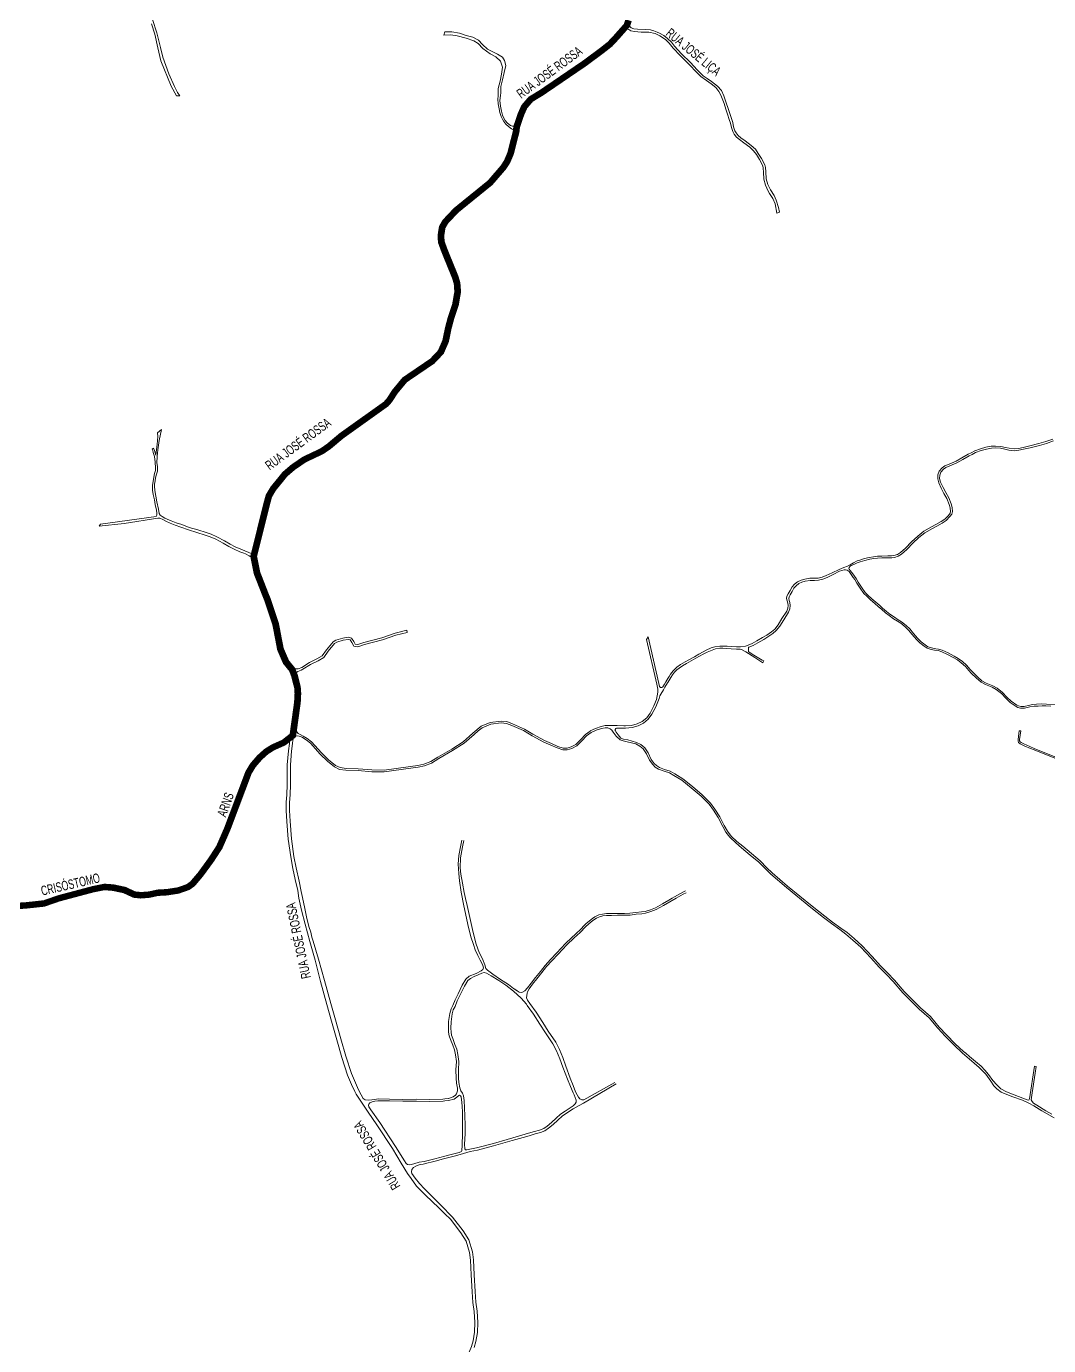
# Model space of a CAD drawing. Header units: millimetres. Extents: x 617885 to 663705, y 7172943 to 7234736.
# Drawn here: x 657141 to 658751, y 7183832 to 7185909 of the extents above; entities that cross this region are included whole.
import ezdxf

# ---------------------------------------------------------------- set-up
doc = ezdxf.new("R2010")
doc.units = ezdxf.units.MM
doc.layers.add('BAIRROS', color=12, linetype='Continuous')
doc.layers.add('TOP_VIAS 10.000', color=7, linetype='Continuous', lineweight=9)
doc.layers.add('VIAS', color=7, linetype='Continuous', lineweight=5)
doc.styles.add('LDUP', font='LDUP.SHX')

msp = doc.modelspace()

# ---------------------------------------------------------------- linework, layer by layer
at = {"layer": 'BAIRROS', "lineweight": 40, "ltscale": 0.3, "const_width": 10}
for points in [[(657117.5, 7184523.8), (657139.5, 7184525.1), (657168.5, 7184528.2), (657191.9, 7184536.3), (657245.9, 7184550.7), (657263.4, 7184554.2), (657277.3, 7184553.1), (657295.1, 7184549.4), (657310.6, 7184542.2), (657321.1, 7184541.1), (657334, 7184542.1), (657347.7, 7184545.1), (657362.1, 7184545.9), (657379.7, 7184548.6), (657394.9, 7184553.9), (657402.2, 7184559), (657414.9, 7184573.9), (657431.5, 7184596.7), (657444.6, 7184616.9), (657457.1, 7184645.6), (657490.6, 7184734.4), (657497.6, 7184745.9), (657508, 7184757.9), (657518.4, 7184767.3), (657529, 7184774), (657546, 7184781.5), (657560.3, 7184792.7), (657560.7, 7184795.4), (657566, 7184833.5), (657567.6, 7184845.1), (657568.3, 7184858.8), (657567.7, 7184868.3), (657564.2, 7184881.9), (657562.9, 7184887.1), (657559.2, 7184896.6), (657549.6, 7184908.4), (657540.8, 7184928.8), (657537.6, 7184945.8), (657533.4, 7184967.5), (657520.3, 7185006.8), (657516.3, 7185017), (657503.9, 7185048.6), (657498.7, 7185074.9), (657519.2, 7185157.2), (657522.6, 7185169.9), (657529.5, 7185181.5), (657535.4, 7185188.7), (657547.9, 7185204.1), (657560.6, 7185215), (657578.4, 7185227.2), (657606.1, 7185240.3), (657617.1, 7185247.9), (657636.6, 7185264.3), (657707.2, 7185314.7), (657712.4, 7185320.6), (657721.3, 7185334.2), (657736.6, 7185352.7), (657780, 7185382.2), (657793.5, 7185396.5), (657801, 7185413.7), (657805.2, 7185434.1), (657809.4, 7185449.9), (657816.6, 7185471.6), (657820, 7185491.2), (657819.1, 7185504.9), (657816.1, 7185514.6), (657799.1, 7185556.3), (657794.2, 7185569.9), (657793.6, 7185580), (657795.7, 7185593.2), (657800.7, 7185601.8), (657817.4, 7185619.5), (657835.4, 7185634.1), (657871.2, 7185663.1), (657892.1, 7185687.4), (657897.9, 7185696.4), (657903.2, 7185708.8), (657912, 7185743.3), (657913, 7185751.4), (657919.8, 7185771.2), (657924.9, 7185782.7), (657935, 7185794.5), (657951.6, 7185804.6), (657972.2, 7185818.6), (657985.7, 7185827.8), (658019.6, 7185850.9), (658047, 7185871.2), (658059.8, 7185881.3), (658070, 7185892.2), (658086.5, 7185910.8), (658089.1, 7185918.8)], [(658089.7, 7185919), (658087, 7185911), (658070.6, 7185892.4), (658060.4, 7185881.5), (658047.6, 7185871.4), (658020.2, 7185851.1), (657986.3, 7185828), (657972.8, 7185818.8), (657952.2, 7185804.8), (657935.6, 7185794.7), (657925.5, 7185782.9), (657920.4, 7185771.4), (657913.6, 7185751.6), (657912.6, 7185743.5), (657903.8, 7185709), (657898.5, 7185696.6), (657892.7, 7185687.6), (657871.7, 7185663.3), (657835.9, 7185634.3), (657818, 7185619.7), (657801.3, 7185602), (657796.3, 7185593.4), (657794.2, 7185580.2), (657794.8, 7185570.1), (657799.7, 7185556.5), (657816.7, 7185514.8), (657819.6, 7185505.1), (657820.6, 7185491.4), (657817.2, 7185471.8), (657810, 7185450.1), (657805.8, 7185434.3), (657801.6, 7185413.9), (657794.1, 7185396.7), (657780.6, 7185382.4), (657737.2, 7185352.9), (657721.8, 7185334.4), (657713, 7185320.8), (657707.8, 7185314.9), (657637.2, 7185264.5), (657617.7, 7185248.1), (657606.6, 7185240.5), (657579, 7185227.4), (657561.2, 7185215.2), (657548.5, 7185204.3), (657536, 7185188.9), (657530.1, 7185181.7), (657523.2, 7185170.1), (657519.8, 7185157.4), (657499.2, 7185075.1), (657504.5, 7185048.8), (657516.8, 7185017.2), (657520.9, 7185007), (657534, 7184967.7), (657538.1, 7184946), (657541.4, 7184929), (657550.2, 7184908.6), (657559.8, 7184896.8), (657563.5, 7184887.3), (657564.8, 7184882.1), (657568.2, 7184868.5), (657568.9, 7184859), (657568.2, 7184845.3), (657566.6, 7184833.7), (657561.3, 7184795.6), (657560.9, 7184792.9), (657546.6, 7184781.7), (657529.6, 7184774.2), (657519, 7184767.5), (657508.6, 7184758.1), (657498.2, 7184746.1), (657491.2, 7184734.6), (657457.7, 7184645.8), (657445.2, 7184617.1), (657432.1, 7184596.9), (657415.4, 7184574.1), (657402.8, 7184559.2), (657395.5, 7184554.1), (657380.3, 7184548.8), (657362.7, 7184546.1), (657348.3, 7184545.3), (657334.5, 7184542.3), (657321.7, 7184541.3), (657311.1, 7184542.4), (657295.7, 7184549.6), (657277.9, 7184553.4), (657264, 7184554.4), (657246.5, 7184550.9), (657192.4, 7184536.5), (657169, 7184528.4), (657140.1, 7184525.3), (657118.1, 7184524)]]:
    msp.add_lwpolyline(points, dxfattribs=at)
at = {"layer": 'VIAS', "color": 253}
for points in [[(657136.4, 7184527.3), (657154.2, 7184528.1), (657167.5, 7184530.3), (657182.2, 7184535.3), (657191.4, 7184538.3), (657198.3, 7184539.8), (657214.9, 7184544.2), (657245.2, 7184552.6), (657263, 7184556.2), (657273.7, 7184555.7), (657285.2, 7184553.9), (657297.6, 7184550.5), (657310.4, 7184544.3), (657319, 7184543.3), (657328.4, 7184543.5), (657335.6, 7184545.1), (657347.1, 7184547.3), (657358.9, 7184547.9), (657377.8, 7184550.4), (657393.3, 7184555.6), (657398.8, 7184558.7), (657413, 7184574.7), (657423, 7184588.8), (657430.1, 7184598.4), (657442.3, 7184617.6), (657455.3, 7184646.5), (657481.6, 7184717.2), (657486, 7184727.6), (657491.5, 7184740.8), (657500.1, 7184752.5), (657513.9, 7184766.5), (657526.9, 7184775.1), (657544.9, 7184783), (657549.1, 7184786.1), (657552.9, 7184788.7), (657555.5, 7184790.9), (657556.8, 7184793.6), (657557.9, 7184796.7), (657558.5, 7184800.6), (657559, 7184804.8), (657559.8, 7184808.8), (657560.4, 7184813.7), (657561.1, 7184819), (657563.1, 7184830.2), (657564.7, 7184840.2), (657566, 7184849.7), (657566.6, 7184857.8), (657565.8, 7184866.9), (657563.5, 7184877.9), (657563, 7184879.3), (657561.3, 7184885), (657559.1, 7184890.1), (657555.7, 7184895.3), (657552.2, 7184901.1), (657548, 7184907), (657546.1, 7184910.4), (657543.4, 7184916), (657541.4, 7184921.3), (657539.1, 7184928.6), (657537.5, 7184935.5), (657534.4, 7184949.4), (657530.9, 7184968.2), (657527.7, 7184979.4), (657522.7, 7184994.3), (657517.6, 7185007.9), (657507.2, 7185034.1), (657501.4, 7185049.8), (657498.1, 7185063.1), (657495.6, 7185072), (657494.3, 7185074.1), (657492, 7185075.8), (657486.1, 7185078.8), (657483.4, 7185079.9), (657477.3, 7185082.2), (657468, 7185086.3), (657459.8, 7185090.6), (657450.9, 7185095.7), (657439.2, 7185101.8), (657430.6, 7185105.6), (657422.7, 7185108.3), (657409.5, 7185112.3), (657396.1, 7185116.4), (657384.1, 7185120.8), (657375.5, 7185124), (657367.5, 7185127.2), (657360.4, 7185130.3), (657356, 7185132.9), (657351.3, 7185135), (657348.2, 7185134.9), (657295.1, 7185126.6), (657255.5, 7185122.6), (657257.8, 7185125.5), (657345.5, 7185137.8), (657346.5, 7185139.5), (657346.4, 7185142.9), (657345.7, 7185147.4), (657344, 7185156.3), (657342.6, 7185163.8), (657340.8, 7185172.3), (657339.8, 7185179.1), (657339.4, 7185186.2), (657341.1, 7185196.6), (657342.8, 7185205.1), (657344.1, 7185210), (657344.5, 7185214.5), (657344, 7185223.1), (657343, 7185232), (657340.9, 7185238.6), (657340.3, 7185241.4), (657339, 7185243.9), (657341.4, 7185245.1), (657342.9, 7185241.5), (657344.6, 7185234.4), (657345.3, 7185239), (657346.9, 7185250.8), (657347.9, 7185263.4), (657347.7, 7185269.4), (657353.9, 7185274.8), (657350.1, 7185257.3), (657348.1, 7185242.4), (657346.7, 7185231.9), (657346.4, 7185222.1), (657347.6, 7185216.6), (657347.3, 7185209.1), (657345.7, 7185204.1), (657344.1, 7185198.6), (657343.6, 7185193.8), (657342.7, 7185188.5), (657342.6, 7185185.2), (657343.1, 7185178.8), (657344.8, 7185169.8), (657346.5, 7185160.6), (657348.8, 7185149.1), (657350.3, 7185142.3), (657351.9, 7185139.9), (657354.7, 7185137.5), (657358.8, 7185134.9), (657362.5, 7185133.3), (657369.2, 7185130.7), (657376.9, 7185127.7), (657385.6, 7185124.8), (657397.5, 7185120.4), (657410.8, 7185116.4), (657424, 7185112.3), (657432.1, 7185109.6), (657441.1, 7185105.6), (657452.9, 7185099.4), (657461.9, 7185094.3), (657469.8, 7185090.1), (657478.9, 7185086.2), (657485, 7185083.8), (657491.1, 7185080.9), (657495.2, 7185079.1), (657497, 7185078.9), (657498, 7185079.7), (657498.8, 7185082.8), (657500.4, 7185088.9), (657504.4, 7185106.7), (657509.5, 7185129.4), (657513, 7185146.5), (657517.1, 7185160.9), (657521.4, 7185171.8), (657527.4, 7185182.3), (657534.8, 7185191.7), (657547.3, 7185206.8), (657559.3, 7185217.4), (657570.3, 7185224.7), (657581.3, 7185231.4), (657595, 7185237.9), (657604.5, 7185242.6), (657614.1, 7185248.3), (657624.7, 7185256.8), (657637.5, 7185268.3), (657649.2, 7185276.1), (657660.4, 7185283.8), (657670.9, 7185291.4), (657678.6, 7185296.9), (657685.9, 7185302.3), (657695.8, 7185309.6), (657706.8, 7185317.8), (657712.3, 7185323.5), (657719.5, 7185335.4), (657726.9, 7185345.5), (657734.2, 7185353.3), (657745.3, 7185361.3), (657753.3, 7185366.3), (657764.3, 7185373.4), (657775.4, 7185381.2), (657786.6, 7185391.4), (657791.6, 7185397.7), (657795.9, 7185405.6), (657799.6, 7185416.2), (657801.8, 7185427.6), (657804.4, 7185440.8), (657807.4, 7185451.9), (657812.3, 7185464.8), (657815.8, 7185476.9), (657817.1, 7185485.7), (657817.6, 7185494.3), (657816.3, 7185505.6), (657813.2, 7185516.5), (657808.5, 7185529), (657800, 7185548.3), (657799.1, 7185550.2), (657794.6, 7185561.1), (657792, 7185570.9), (657791.3, 7185581.1), (657792.5, 7185588.6), (657794.1, 7185594.5), (657799, 7185603.2), (657807.3, 7185613.3), (657815.1, 7185620.8), (657824, 7185628.6), (657834.2, 7185636.2), (657845.8, 7185645.2), (657856.1, 7185653.4), (657865.7, 7185661.5), (657874.9, 7185670.6), (657880.1, 7185676.4), (657891.2, 7185689.6), (657897.1, 7185699.7), (657901, 7185709.3), (657904.3, 7185720.3), (657908.9, 7185739.8), (657910, 7185744.3), (657908.2, 7185746.3), (657905.3, 7185748.1), (657900.6, 7185751.5), (657896.1, 7185755.3), (657893.2, 7185759.4), (657890.9, 7185763.2), (657888.7, 7185767.7), (657886.8, 7185773.8), (657885.4, 7185779.5), (657884.1, 7185787.4), (657883.6, 7185795), (657884.1, 7185800.2), (657884.3, 7185811.3), (657887, 7185823.2), (657889.4, 7185834.3), (657891.1, 7185845.4), (657887.8, 7185854.8), (657880.6, 7185861.4), (657871.7, 7185866), (657860.1, 7185874.3), (657852.7, 7185882.6), (657845.9, 7185886.8), (657833.5, 7185890.7), (657819.7, 7185894.4), (657809.4, 7185896.3), (657798.3, 7185895.7), (657800, 7185900.9), (657810.9, 7185900.9), (657823.2, 7185898.5), (657833.9, 7185895), (657844.4, 7185892.6), (657853.1, 7185887.4), (657859.4, 7185880.6), (657867.5, 7185873.6), (657882.8, 7185865.5), (657890.9, 7185860.9), (657894.2, 7185855.5), (657896.1, 7185847.6), (657893.7, 7185836.9), (657890.7, 7185825.3), (657888.5, 7185814.6), (657888.5, 7185804.6), (657887.9, 7185800.4), (657886.8, 7185792.9), (657887.8, 7185783.6), (657889.3, 7185775.9), (657890.8, 7185769.5), (657892.5, 7185765.9), (657895, 7185761), (657898.7, 7185757.1), (657903.5, 7185753.1), (657906.9, 7185752.2), (657910.4, 7185752.5), (657912.3, 7185754), (657912.9, 7185756.4), (657919.7, 7185776), (657924.5, 7185785.8), (657930.6, 7185793.9), (657935, 7185798), (657938.2, 7185800), (657942.9, 7185802.8), (657951.7, 7185807.3), (657963.9, 7185815), (657973.4, 7185821.9), (657986.1, 7185831.1), (657998.1, 7185839.3), (658016.6, 7185851.4), (658031.8, 7185862), (658041.9, 7185869.9), (658050.2, 7185876.5), (658060.3, 7185884.5), (658068.4, 7185893), (658075.1, 7185901.1), (658078, 7185904.5), (658085.4, 7185916.7)], [(657339.5, 7185920.3), (657346.6, 7185899.2), (657352.2, 7185876.3), (657355.9, 7185860.9), (657365.3, 7185834.9), (657374.2, 7185814.5), (657379, 7185805.4), (657382.4, 7185800), (657377.5, 7185800), (657369.1, 7185815.4), (657352.6, 7185855.3), (657348.2, 7185875.8), (657343.3, 7185897.3), (657337.9, 7185913.6)], [(657810.9, 7184771.5), (657789.3, 7184758.9), (657777.8, 7184751.9), (657767, 7184747.5), (657757.4, 7184745.4), (657746.2, 7184743.9), (657704.4, 7184738.4), (657685.2, 7184738.5), (657663.7, 7184740.4), (657644.4, 7184740.9), (657635.2, 7184742.2), (657628, 7184745.8), (657617, 7184754.5), (657605.6, 7184765.4), (657590.2, 7184782.6), (657583.4, 7184788.3), (657577.1, 7184791.9), (657572.3, 7184794.4), (657569.2, 7184796.1), (657566.8, 7184798.3), (657565.6, 7184800), (657564.7, 7184801.4), (657564, 7184804.8), (657564.4, 7184810.4), (657564.7, 7184812.5), (657565.4, 7184818.4), (657567.4, 7184829.5), (657569, 7184839.6), (657570.4, 7184849.2), (657571, 7184857.8), (657570.2, 7184867.5), (657567.8, 7184879.1), (657567.3, 7184880.5), (657564.8, 7184887.5), (657564.9, 7184889.3), (657566.1, 7184891.4), (657568.3, 7184893.5), (657573.8, 7184895.7), (657576.4, 7184897.1), (657588.6, 7184904.6), (657600.3, 7184910.4), (657609.4, 7184915.4), (657616.5, 7184925.8), (657626.5, 7184937.8), (657629.9, 7184939.7), (657640, 7184942.8), (657647.6, 7184944.2), (657651.2, 7184943.3), (657653.8, 7184939.1), (657656.8, 7184933.6), (657663.1, 7184932.5), (657673.7, 7184936.1), (657702, 7184943.4), (657723, 7184950.6), (657740.9, 7184955.2), (657740, 7184958.5), (657722, 7184953.8), (657701, 7184946.7), (657672.7, 7184939.4), (657662.8, 7184936.1), (657659, 7184936.7), (657656.8, 7184940.8), (657653.3, 7184946.3), (657647.7, 7184947.7), (657639.2, 7184946.2), (657628.6, 7184942.9), (657624.3, 7184940.5), (657613.8, 7184927.9), (657607, 7184918), (657598.7, 7184913.4), (657586.9, 7184907.6), (657574.6, 7184900), (657569, 7184898), (657564.9, 7184897.7), (657561.9, 7184899), (657558.7, 7184901), (657555.5, 7184904.5), (657551.4, 7184909.8), (657550.2, 7184911.9), (657547.2, 7184917.6), (657545.4, 7184922.7), (657543.1, 7184929.7), (657541.5, 7184936.4), (657538.5, 7184950.3), (657535, 7184969.2), (657531.7, 7184980.7), (657526.6, 7184995.7), (657521.5, 7185009.4), (657511.1, 7185035.6), (657505.6, 7185051.2), (657503.1, 7185062.3), (657501.7, 7185069), (657501.1, 7185072.5), (657501.4, 7185075.1), (657502.8, 7185080), (657504.5, 7185087.6), (657508.7, 7185105.7), (657513.8, 7185128.5), (657517.3, 7185145.5), (657521.3, 7185159.5), (657525.4, 7185169.9), (657531, 7185179.9), (657538.2, 7185188.9), (657550.4, 7185203.7), (657562, 7185213.9), (657572.6, 7185221), (657583.3, 7185227.5), (657596.9, 7185233.9), (657606.7, 7185238.7), (657616.6, 7185244.7), (657627.5, 7185253.4), (657640.2, 7185264.8), (657651.7, 7185272.4), (657662.9, 7185280.2), (657673.4, 7185287.8), (657681.2, 7185293.3), (657688.5, 7185298.8), (657698.4, 7185306.1), (657709.7, 7185314.5), (657715.8, 7185320.8), (657723.2, 7185332.9), (657730.3, 7185342.7), (657737.1, 7185350), (657747.7, 7185357.7), (657755.7, 7185362.5), (657766.8, 7185369.7), (657778.1, 7185377.8), (657789.8, 7185388.3), (657795.3, 7185395.3), (657799.9, 7185403.9), (657800, 7185404.1), (657803.9, 7185415), (657806.2, 7185426.8), (657808.7, 7185439.8), (657811.6, 7185450.6), (657816.4, 7185463.4), (657820.1, 7185476), (657821.5, 7185485.2), (657822, 7185494.4), (657820.7, 7185506.5), (657817.4, 7185517.9), (657812.6, 7185530.7), (657803.2, 7185552), (657798.8, 7185562.5), (657796.4, 7185571.6), (657795.8, 7185580.9), (657796.8, 7185587.7), (657798.2, 7185592.9), (657802.6, 7185600.7), (657810.5, 7185610.3), (657818.1, 7185617.6), (657826.7, 7185625.2), (657836.8, 7185632.7), (657848.5, 7185641.8), (657858.9, 7185650), (657868.6, 7185658.3), (657878.1, 7185667.5), (657883.4, 7185673.5), (657894.8, 7185687.1), (657901.1, 7185697.8), (657905.1, 7185707.9), (657908.6, 7185719.2), (657913.2, 7185738.8), (657917.1, 7185755.2), (657923.8, 7185774.3), (657928.3, 7185783.5), (657933.9, 7185791), (657937.7, 7185794.5), (657945, 7185799), (657953.9, 7185803.4), (657966.4, 7185811.4), (657976, 7185818.3), (657988.7, 7185827.5), (658000.5, 7185835.6), (658019, 7185847.8), (658034.4, 7185858.5), (658044.6, 7185866.4), (658053, 7185873.1), (658063.3, 7185881.2), (658071.7, 7185890.1), (658078.3, 7185898.5), (658080.6, 7185901.7), (658083.9, 7185905.5), (658086.6, 7185905.9), (658090, 7185904.5), (658093.2, 7185902.6), (658098.7, 7185901.1), (658109.1, 7185900.5), (658121.6, 7185900.2), (658131.2, 7185898.2), (658138.9, 7185894.6), (658147.4, 7185888.6), (658153.6, 7185882.8), (658159.7, 7185874.9), (658171, 7185863.6), (658186.9, 7185847.5), (658194.7, 7185838.6), (658203.4, 7185830.5), (658212, 7185824.1), (658219.6, 7185819.1), (658226.9, 7185813.2), (658231.7, 7185807), (658235.4, 7185800), (658236, 7185798.5), (658240.1, 7185787.8), (658242.9, 7185779.1), (658245.5, 7185771.3), (658248, 7185763), (658250.1, 7185757.1), (658251.5, 7185750.3), (658253.6, 7185743.7), (658256, 7185739.6), (658259.5, 7185734.9), (658264.1, 7185731), (658271.1, 7185726), (658280.5, 7185719.2), (658286.5, 7185713.5), (658290.8, 7185707.4), (658295.5, 7185699.6), (658300.7, 7185689.8), (658301.7, 7185686.3), (658302.1, 7185679.9), (658302.5, 7185668.6), (658305.3, 7185659.1), (658309.6, 7185650.1), (658311.6, 7185646.2), (658316.5, 7185638.4), (658320.2, 7185629.8), (658323.1, 7185615.4), (658327.2, 7185616.6), (658325.6, 7185624.4), (658322.2, 7185635.6), (658318.9, 7185643), (658313.2, 7185651.9), (658308.9, 7185660.4), (658306.2, 7185669.2), (658305.9, 7185680.2), (658305.2, 7185687), (658304, 7185691.1), (658298.6, 7185701.3), (658293.8, 7185709.3), (658289.2, 7185715.9), (658282.8, 7185721.9), (658273.2, 7185728.9), (658266.3, 7185733.8), (658262.2, 7185737.4), (658258.9, 7185741.5), (658256.9, 7185745.1), (658255, 7185751.2), (658253.5, 7185758), (658251.4, 7185764.1), (658248.9, 7185772.4), (658246.3, 7185780.3), (658243.4, 7185788.9), (658239.4, 7185799.8), (658239.3, 7185800), (658235.9, 7185808.4), (658229.3, 7185815.1), (658220.2, 7185822.4), (658213.1, 7185827.4), (658206.8, 7185831.7), (658197.3, 7185841), (658187.2, 7185852.3), (658172.7, 7185866.4), (658161.8, 7185878.4), (658157, 7185884.5), (658151, 7185890.3), (658144.8, 7185894.8), (658138.2, 7185898.6), (658134.3, 7185900.5), (658129.3, 7185902.4), (658123.8, 7185903.8), (658116, 7185904.3), (658103.6, 7185905.2), (658097.8, 7185905.7), (658093.5, 7185906.9), (658091.3, 7185909.1), (658090.1, 7185911.6)], [(657945, 7185799), (657953.9, 7185803.4)], [(657798.2, 7185592.9), (657802.6, 7185600.7)], [(657799, 7185603.2), (657807.3, 7185613.3)], [(657803.2, 7185552), (657798.8, 7185562.5)], [(657799.6, 7185416.2), (657801.8, 7185427.6)], [(658757.6, 7185259.5), (658746.9, 7185255.7), (658735.8, 7185252.4), (658721.4, 7185248.7), (658710.9, 7185246.4), (658703.5, 7185244.9), (658696.6, 7185244.1), (658689.2, 7185245.1), (658683.1, 7185246.3), (658675.7, 7185248.1), (658667.5, 7185248.6), (658660.7, 7185248.2), (658652.4, 7185246.7), (658643.9, 7185244.1), (658634.8, 7185241), (658629.2, 7185238.1), (658624.6, 7185235.6), (658614.6, 7185229.8), (658605.4, 7185224.9), (658594.2, 7185220.1), (658587.8, 7185217.6), (658583.4, 7185214.1), (658578.7, 7185208.9), (658576.6, 7185203.1), (658576.4, 7185196.9), (658578, 7185190.8), (658582.1, 7185182), (658586.3, 7185174.1), (658591, 7185165.8), (658594.5, 7185156.7), (658596.2, 7185151.1), (658596.5, 7185145.7), (658595.8, 7185142.7), (658593.3, 7185139.3), (658587.7, 7185133.4), (658582, 7185129.6), (658573.5, 7185125), (658566.5, 7185121.1), (658554.3, 7185114.3), (658544.9, 7185106.6), (658535.3, 7185097.8), (658525.6, 7185088), (658517.7, 7185080.8), (658512.9, 7185078), (658507.5, 7185076.2), (658503.7, 7185075.6), (658497.7, 7185075.5), (658488.4, 7185075.4), (658481.6, 7185075.2), (658475.4, 7185074.3), (658468.7, 7185073.2), (658460.9, 7185071.3), (658453.5, 7185069.1), (658449.4, 7185067.6), (658444, 7185064.6), (658438.4, 7185061.7), (658434.3, 7185059.4), (658428.8, 7185057.2), (658421, 7185054.2), (658410.1, 7185049.1), (658400.8, 7185044.8), (658394.3, 7185042.1), (658388.2, 7185040.7), (658382, 7185040.5), (658375.2, 7185040.4), (658367.2, 7185039.2), (658361.1, 7185037.5), (658355.7, 7185034.9), (658351, 7185030.9), (658346.9, 7185026.7), (658344, 7185021.1), (658341, 7185015.8), (658339, 7185012.1)], [(658768.2, 7184841.7), (658747.7, 7184842.3), (658740.5, 7184842.4), (658732.1, 7184842.3), (658725.8, 7184841.4), (658721.5, 7184840.6), (658712.7, 7184838.2), (658707.2, 7184838.3), (658703.6, 7184839.5), (658701.2, 7184840.7), (658692.2, 7184846.9), (658685.5, 7184853.4), (658678.4, 7184860.6), (658670, 7184867.1), (658663.2, 7184871.1), (658652.8, 7184875.4), (658646.1, 7184879.1), (658639.4, 7184884.8), (658631.1, 7184892.9), (658627.5, 7184896.9), (658621.9, 7184903.3), (658615.2, 7184909.3), (658608.8, 7184914), (658602.2, 7184917.7), (658593, 7184922.8), (658583.6, 7184927), (658577.5, 7184928.8), (658573.7, 7184929.5), (658566.6, 7184930.7), (658561, 7184932.6), (658556.4, 7184935.5), (658550.1, 7184940.4), (658544.8, 7184945.8), (658538.1, 7184953.6), (658532.4, 7184960.5), (658526.8, 7184965.9), (658519.5, 7184971.8), (658514.2, 7184975), (658508.1, 7184978.9), (658501.2, 7184983.6), (658495.7, 7184988), (658489.6, 7184993.4), (658485, 7184997.3), (658479, 7185002.6), (658472.5, 7185008.2), (658466.4, 7185013.8), (658462.2, 7185018.1), (658456.3, 7185026.2), (658451.3, 7185034.1), (658447.9, 7185040), (658442.6, 7185047.5), (658438.7, 7185052.6), (658437.1, 7185054.9), (658436.6, 7185056.3), (658437.2, 7185057.5), (658438.3, 7185059.2), (658440, 7185060.3), (658444.3, 7185062), (658449.6, 7185064.5), (658454.4, 7185066.3), (658461.7, 7185068.4), (658469.3, 7185070.3), (658475.8, 7185071.3), (658481.8, 7185072.2), (658488.4, 7185072.4), (658497.7, 7185072.5), (658503.9, 7185072.6), (658508.2, 7185073.3), (658514.2, 7185075.2), (658519.4, 7185078.4), (658527.7, 7185085.8), (658537.4, 7185095.6), (658546.9, 7185104.3), (658556, 7185111.8), (658568, 7185118.5), (658574.9, 7185122.4), (658583.5, 7185127), (658589.7, 7185131.1), (658595.7, 7185137.4), (658598.5, 7185141.4), (658599.6, 7185145.4), (658599.2, 7185151.6), (658597.4, 7185157.7), (658593.7, 7185167.1), (658589, 7185175.5), (658584.8, 7185183.3), (658580.8, 7185191.8), (658579.4, 7185197.2), (658579.6, 7185202.5), (658581.3, 7185207.3), (658585.4, 7185211.9), (658589.3, 7185215), (658595.3, 7185217.3), (658606.7, 7185222.2), (658616.1, 7185227.2), (658626, 7185233), (658630.6, 7185235.5), (658636, 7185238.2), (658644.8, 7185241.3), (658653.1, 7185243.8), (658661, 7185245.2), (658667.5, 7185245.6), (658675.2, 7185245.1), (658682.4, 7185243.4), (658688.7, 7185242.1), (658696.6, 7185241.1), (658704, 7185241.9), (658711.5, 7185243.4), (658722.1, 7185245.8), (658736.6, 7185249.5), (658747.9, 7185252.8), (658758.6, 7185256.7)], [(658754.4, 7184839), (658746.5, 7184839.3), (658740.7, 7184839.3), (658734.5, 7184839.2), (658728.4, 7184838.9), (658721.4, 7184837.9), (658713, 7184835.7), (658706.7, 7184835.8), (658702.6, 7184837.1), (658699.9, 7184838.6), (658690.6, 7184844.9), (658683.7, 7184851.6), (658676.7, 7184858.7), (658668.6, 7184865), (658662.1, 7184868.8), (658651.7, 7184873.2), (658644.7, 7184877), (658637.7, 7184882.9), (658629.2, 7184891.1), (658625.6, 7184895.2), (658620, 7184901.5), (658613.6, 7184907.4), (658607.4, 7184911.9), (658601, 7184915.5), (658591.9, 7184920.5), (658582.7, 7184924.6), (658576.9, 7184926.4), (658571.4, 7184927.3), (658566, 7184928.3), (658559.9, 7184930.3), (658554.9, 7184933.4), (658548.5, 7184938.5), (658542.9, 7184944.1), (658536.2, 7184952), (658530.5, 7184958.7), (658525.2, 7184964), (658518.1, 7184969.7), (658512.9, 7184972.8), (658506.7, 7184976.7), (658499.7, 7184981.5), (658494, 7184986.1), (658487.9, 7184991.5), (658483.3, 7184995.4), (658477.3, 7185000.7), (658470.8, 7185006.3), (658464.7, 7185012), (658460.3, 7185016.5), (658454.2, 7185024.8), (658449.1, 7185032.8), (658446, 7185038.5), (658443.5, 7185041.6), (658440, 7185046.4), (658436.7, 7185050.9), (658433.9, 7185053.1), (658431.4, 7185053.6), (658429.1, 7185053.7), (658425.4, 7185052.7), (658421.9, 7185051.3), (658411.6, 7185046.3), (658402.2, 7185041.7), (658395.4, 7185038.8), (658388.7, 7185037.3), (658382.1, 7185037.1), (658375.5, 7185037), (658367.9, 7185035.8), (658362.3, 7185034.2), (658357.6, 7185032), (658353.3, 7185028.4), (658349.7, 7185024.6), (658347.1, 7185019.5), (658344, 7185014.2), (658342.3, 7185010.9), (658341.8, 7185008.5), (658342.6, 7185005.6), (658343.4, 7185002.1), (658344.2, 7184997.6), (658343.7, 7184992.4), (658341.6, 7184987), (658334, 7184975.1), (658327.7, 7184965), (658322.1, 7184958), (658316.7, 7184953.3), (658308.9, 7184948), (658302.4, 7184944), (658293.3, 7184938.9), (658285.7, 7184934.7), (658278.9, 7184931.7), (658278.5, 7184931.6), (658278.6, 7184930.1), (658278.3, 7184925.1), (658279.5, 7184923.9), (658286.9, 7184919.4), (658299.7, 7184911.3), (658302.5, 7184910.4), (658300.8, 7184907.1), (658288.6, 7184915.4), (658274.1, 7184924.7), (658267.1, 7184928.4), (658265.2, 7184928.8), (658259.3, 7184928.9), (658251.3, 7184929.3), (658244.5, 7184929.8), (658238, 7184930.2), (658233.3, 7184930.1), (658226.4, 7184929), (658220.9, 7184927.4), (658213.1, 7184923.8), (658207.1, 7184920.6), (658195.6, 7184914.3), (658188, 7184910.4), (658180.8, 7184906.4), (658174.5, 7184902.5), (658169.3, 7184899), (658165.7, 7184896.1), (658162, 7184892.7), (658158.8, 7184888.5), (658155.9, 7184883.9), (658151.2, 7184876.4), (658150.7, 7184875.6), (658146.6, 7184869), (658144.4, 7184864.5), (658140.1, 7184858.1), (658138.9, 7184855.4), (658137.5, 7184851.2), (658136.6, 7184848.3), (658132.2, 7184837.8), (658126.3, 7184826.4), (658120.5, 7184818.3), (658112.8, 7184812.1), (658104.4, 7184808)], [(658339, 7185012.1), (658338.3, 7185008.4), (658339.3, 7185004.7), (658340.1, 7185001.4), (658340.7, 7184997.5), (658340.3, 7184993.2), (658338.5, 7184988.6), (658331.1, 7184976.9), (658324.9, 7184967), (658319.6, 7184960.4), (658314.6, 7184956), (658307.1, 7184950.9), (658300.6, 7184947), (658291.7, 7184941.9), (658284.2, 7184937.8), (658277.7, 7184934.9), (658273.7, 7184933.5), (658266, 7184932.2), (658259.4, 7184932.3), (658251.5, 7184932.7), (658244.7, 7184933.2), (658238.1, 7184933.6), (658233, 7184933.5), (658225.6, 7184932.4), (658219.7, 7184930.6), (658211.5, 7184926.9), (658207.2, 7184924.5), (658200.4, 7184920.6), (658193.3, 7184916.4), (658184.2, 7184912), (658178.5, 7184909), (658171.5, 7184904.5), (658165.5, 7184900.2), (658159.5, 7184894.7), (658155.4, 7184889.5), (658153.2, 7184885.9), (658151.2, 7184882.4), (658148.2, 7184877.3), (658145.9, 7184873.7), (658143.4, 7184869.6), (658141.9, 7184868.3), (658139.6, 7184868.5), (658138.4, 7184869.9), (658137, 7184874.5), (658120.1, 7184947.9), (658117.5, 7184943.7), (658134, 7184873.6), (658135.5, 7184865.5), (658135.6, 7184861), (658133.5, 7184849.6), (658129.2, 7184839.3), (658123.4, 7184828.1), (658118, 7184820.6), (658111, 7184814.9), (658103.2, 7184811.2), (658094.3, 7184808.6), (658084.7, 7184807.8), (658082.2, 7184807.8), (658071.7, 7184808.4), (658063.9, 7184808.5), (658059.9, 7184808.7), (658052.5, 7184808.6), (658046.4, 7184807), (658037.6, 7184803.9), (658029.2, 7184800), (658028.9, 7184799.8), (658021.6, 7184794.1), (658013.7, 7184786.2), (658006.2, 7184778.5), (657999.3, 7184774.7), (657992.6, 7184773), (657986.4, 7184773.1), (657978.2, 7184775.7), (657968.2, 7184780.3), (657957.2, 7184784.9), (657938.8, 7184794.8), (657925.4, 7184803), (657906.7, 7184811.3), (657897.6, 7184814.6), (657888.7, 7184815.3), (657871.6, 7184813.1), (657857.4, 7184807.4), (657844.4, 7184796.7)], [(657827.1, 7184627.8), (657824.8, 7184617.5), (657822.3, 7184603.6), (657821.1, 7184590.1), (657821.9, 7184575.4), (657823, 7184564.1), (657825.9, 7184546.2), (657829.8, 7184524.4), (657831, 7184519.7), (657836.4, 7184495.4), (657840.9, 7184475.6), (657845, 7184463.7), (657847.7, 7184455.5), (657851.9, 7184446.6), (657855.8, 7184439), (657857.9, 7184435.2), (657860.1, 7184430.4), (657860.9, 7184426.7), (657860, 7184424.3), (657857.5, 7184422), (657849.2, 7184418.2), (657838.2, 7184413.6), (657833.4, 7184409.2), (657827.6, 7184399.7), (657821, 7184386), (657816.3, 7184376.4), (657812.7, 7184367.9), (657809.9, 7184362.2), (657807.8, 7184355.2), (657806.1, 7184342.4), (657805.6, 7184332), (657806, 7184325.4), (657807.1, 7184320), (657809.2, 7184314.2), (657812.5, 7184305.1), (657815.3, 7184298), (657817, 7184290), (657818.2, 7184279.3), (657817.6, 7184266.1), (657817.7, 7184253.1), (657818.4, 7184245.6), (657820.2, 7184237.6), (657820.1, 7184233.1), (657818.7, 7184228.7), (657816.9, 7184226.3), (657813.4, 7184223.8), (657806.1, 7184221.4), (657805.4, 7184221.3), (657800, 7184220.5), (657797.1, 7184220.1), (657775.7, 7184219.7), (657755.3, 7184219.9), (657734, 7184219.8), (657712.8, 7184220.4), (657696.2, 7184220.5), (657692.3, 7184220.4), (657685, 7184219.2), (657679.2, 7184218.8), (657674.4, 7184219.1), (657671.6, 7184221.2), (657668.2, 7184226.8), (657664.3, 7184235.1), (657659.2, 7184245.8), (657653.3, 7184260.5), (657644.3, 7184288), (657636.4, 7184315.4), (657627.9, 7184345), (657620.5, 7184371), (657610.6, 7184407), (657601.2, 7184440.5), (657592.5, 7184468.7), (657590.8, 7184475.2), (657588.8, 7184483.1), (657585.8, 7184492.2), (657582, 7184507.3), (657579.7, 7184520.3), (657575.9, 7184537.9), (657573.9, 7184547.4), (657570.4, 7184563.2), (657565.7, 7184584.3), (657562.4, 7184602.3), (657558.6, 7184630), (657556.2, 7184657.8), (657555.4, 7184674.9), (657555.2, 7184687.5), (657556.3, 7184699.3), (657557, 7184715.7), (657557, 7184746.5), (657558.8, 7184767.9), (657560.3, 7184780.2), (657560.9, 7184785.6), (657561.9, 7184788.8), (657563.4, 7184790.6), (657565.5, 7184791.7), (657567.6, 7184792.1), (657570.6, 7184791.9), (657572.8, 7184791.1), (657576.1, 7184789.5), (657581.8, 7184786.1), (657588.3, 7184780.6), (657603.6, 7184763.5), (657615.2, 7184752.4), (657626.5, 7184743.5), (657634.4, 7184739.5), (657644.1, 7184738.2), (657663.6, 7184737.7), (657685.1, 7184735.7), (657704.6, 7184735.7), (657746.5, 7184741.2), (657757.8, 7184742.7), (657767.9, 7184744.8), (657779, 7184749.4), (657790.7, 7184756.5), (657812.3, 7184769.2), (657830.5, 7184780.8), (657846.1, 7184794.6), (657852.7, 7184800), (657858.8, 7184805), (657872.3, 7184810.4), (657888.7, 7184812.6), (657897, 7184811.9), (657905.7, 7184808.7), (657924.1, 7184800.5), (657937.4, 7184792.4)], [(657857.4, 7184807.4), (657844.4, 7184796.7), (657828.9, 7184783)], [(658015.7, 7184784.3), (658023.4, 7184792.1), (658030.7, 7184797.6), (658038.6, 7184801.3), (658046.6, 7184803.7), (658052.5, 7184804.9), (658056.8, 7184804.7), (658060.5, 7184803.1), (658063.2, 7184801.1), (658065.3, 7184798.1), (658070, 7184791.6), (658076, 7184786.2), (658080.8, 7184784.2), (658087.4, 7184782.9), (658094.3, 7184781.2), (658100.9, 7184779.4), (658107.2, 7184776), (658112.7, 7184771.6), (658117.9, 7184763.9), (658122.7, 7184753.7), (658127.7, 7184747.1), (658131.6, 7184743), (658136.7, 7184739.7), (658145.4, 7184736.6), (658153.7, 7184733.8), (658160.7, 7184729.7), (658173.2, 7184722.4), (658188.3, 7184710.5), (658203.6, 7184697.5), (658216.2, 7184684.4), (658223, 7184675.4), (658230.5, 7184663.5), (658237.7, 7184649.6), (658242.6, 7184640.8), (658248.9, 7184632.5), (658258.2, 7184623.6), (658267.4, 7184616.1), (658281, 7184604.6), (658294.6, 7184593.4), (658305.5, 7184582.4), (658313.6, 7184574.4), (658338.2, 7184553.4), (658376.8, 7184521.7), (658396.6, 7184506.1), (658409, 7184496.7), (658422.1, 7184487.1), (658431.9, 7184480.1), (658442.8, 7184470.7), (658455.2, 7184459.3), (658471, 7184442.7), (658484.3, 7184427.9), (658495.2, 7184417.1), (658506, 7184405.5), (658521.3, 7184387.8), (658547.4, 7184361.7), (658562.9, 7184348.2), (658576.6, 7184331.8), (658588, 7184319.6), (658602.1, 7184305.3), (658615, 7184293), (658619.1, 7184289.3), (658633.7, 7184276.9), (658641.8, 7184269.8), (658647.7, 7184264.5), (658652, 7184259.3), (658659.9, 7184248.4), (658664.9, 7184241.3), (658669.8, 7184236.3), (658676.3, 7184231.3), (658682.8, 7184228.4), (658694.9, 7184224), (658710.1, 7184218.4), (658720.1, 7184214), (658727.9, 7184209.9), (658740.4, 7184201.7), (658760, 7184191)], [(658104.4, 7184808), (658094.9, 7184805.3), (658084.8, 7184804.4), (658082.2, 7184804.4), (658075.3, 7184804.5), (658070.7, 7184804.5), (658069.2, 7184803.7), (658068.2, 7184802.3), (658068.4, 7184800.8), (658068.9, 7184800), (658070.1, 7184798.1), (658073.3, 7184793.8), (658077.4, 7184788.7), (658081.6, 7184786.9), (658088.1, 7184785.7), (658095, 7184784), (658102, 7184782), (658108.8, 7184778.5), (658114.9, 7184773.6), (658120.4, 7184765.3), (658125.2, 7184755.2), (658129.9, 7184748.9), (658133.4, 7184745.3), (658138, 7184742.3), (658146.3, 7184739.3), (658154.9, 7184736.4), (658162.2, 7184732.2), (658174.8, 7184724.8), (658190.1, 7184712.7), (658205.6, 7184699.6), (658218.4, 7184686.3), (658225.4, 7184677), (658233, 7184664.9), (658240.2, 7184651), (658245.1, 7184642.4), (658251.1, 7184634.4), (658260.1, 7184625.8), (658269.2, 7184618.3), (658282.9, 7184606.8), (658296.5, 7184595.6), (658307.5, 7184584.4), (658315.6, 7184576.6), (658340, 7184555.6), (658378.6, 7184524), (658398.4, 7184508.3), (658410.7, 7184499), (658423.7, 7184489.4), (658433.7, 7184482.4), (658444.7, 7184472.9), (658457.2, 7184461.4), (658473.2, 7184444.7), (658486.4, 7184429.9), (658497.3, 7184419.1), (658508.1, 7184407.4), (658523.4, 7184389.8), (658549.4, 7184363.8), (658565, 7184350.3), (658578.7, 7184333.7), (658590.1, 7184321.6), (658604.1, 7184307.4), (658616.9, 7184295.2), (658620.7, 7184292.5), (658626.5, 7184287.2), (658635.9, 7184279.2), (658644.8, 7184271.9), (658650.7, 7184266), (658656.6, 7184259.2), (658663.5, 7184249.5), (658669.5, 7184242.6), (658675.6, 7184236.6), (658684.6, 7184231.7), (658696.9, 7184226.8), (658710.4, 7184221.8), (658717.5, 7184219.2), (658720.2, 7184218.6), (658721, 7184220.8), (658721.1, 7184220.8), (658728.9, 7184272.1)], [(657841.8, 7183943.3), (657840.7, 7183966.7), (657838.9, 7183978.8), (657833.5, 7183996.5), (657825.2, 7184009.9), (657808.9, 7184031.1), (657800, 7184039.6), (657790.4, 7184048.9), (657769.5, 7184069.2), (657755.5, 7184082.9), (657746.9, 7184095), (657741.3, 7184103.1), (657731.3, 7184119.6), (657717.5, 7184142.3), (657692.8, 7184179.9), (657679.2, 7184199.9), (657673, 7184208.9), (657660.3, 7184227.9), (657658.3, 7184232), (657653.1, 7184243.1), (657647, 7184258.2), (657637.9, 7184286), (657630, 7184313.6), (657621.4, 7184343.1), (657614.1, 7184369.2), (657604.1, 7184405.3), (657595.6, 7184439.1), (657587.2, 7184468.6), (657580, 7184495.9), (657574.2, 7184517.6), (657570.3, 7184536.5), (657568.3, 7184548.7), (657564.4, 7184566.3), (657560.6, 7184583.3), (657557.3, 7184601.5), (657553.4, 7184629.4), (657551, 7184657.5), (657550.2, 7184674.8), (657550.1, 7184687.7), (657551.2, 7184699.6), (657551.8, 7184715.8), (657551.8, 7184746.7), (657553.7, 7184768.4), (657555.2, 7184780.3), (657555.6, 7184785.3), (657555, 7184785.9), (657553.8, 7184785.7), (657552.2, 7184784.7), (657549.3, 7184782.6), (657546.5, 7184780), (657528.8, 7184771.6), (657516.4, 7184763.5), (657503.1, 7184750), (657495, 7184738.8), (657489.6, 7184726.1), (657485.2, 7184715.8), (657459, 7184645), (657445.8, 7184615.7), (657433.4, 7184596.2), (657426.1, 7184586.5), (657416.1, 7184572.2), (657401.3, 7184555.6), (657395, 7184552), (657378.7, 7184546.6), (657359.3, 7184543.9), (657347.6, 7184543.4), (657336.4, 7184541.2), (657328.8, 7184539.6), (657318.8, 7184539.3), (657309.3, 7184540.4), (657296.2, 7184546.8), (657284.4, 7184550), (657273.3, 7184551.7), (657263.3, 7184552.2), (657246.1, 7184548.8), (657215.9, 7184540.4), (657199.2, 7184536), (657192.2, 7184534.5)], [(657557.9, 7184796.7), (657558.5, 7184800.6)], [(657924.1, 7184800.5), (657937.4, 7184792.4), (657956, 7184782.4)], [(657938.8, 7184794.8), (657925.4, 7184803)], [(658007.8, 7184776.3), (658015.7, 7184784.3)], [(658030.7, 7184797.6), (658038.6, 7184801.3)], [(658063.2, 7184801.1), (658065.3, 7184798.1)], [(658781.8, 7184748.9), (658728.1, 7184770.4), (658722.5, 7184772.5), (658712.7, 7184776.6), (658706.4, 7184779.5), (658703.7, 7184781.8), (658703, 7184783.6), (658703, 7184785.7), (658703.7, 7184791.9), (658704.8, 7184800), (658707.2, 7184800), (658705.4, 7184786.3), (658705.5, 7184784.5), (658706.1, 7184782.7), (658707.7, 7184781.7), (658712, 7184779.7), (658721.5, 7184775.5), (658728.6, 7184772.4), (658784.7, 7184749.9)], [(657828.9, 7184783), (657810.9, 7184771.5), (657789.3, 7184758.9)], [(657790.7, 7184756.5), (657812.3, 7184769.2)], [(657956, 7184782.4), (657967.1, 7184777.8), (657977.2, 7184773.2), (657985.9, 7184770.3)], [(657985.9, 7184770.3), (657992.9, 7184770.3)], [(657992.9, 7184770.3), (658000.3, 7184772.2), (658007.8, 7184776.3)], [(657829.8, 7184627.6), (657827.9, 7184617.4), (657824.6, 7184600), (657824.2, 7184584.2), (657825.3, 7184574.2), (657827.9, 7184560.3), (657830.7, 7184545.8), (657832.5, 7184536.1), (657835.2, 7184525.3), (657840.6, 7184501.5), (657844.9, 7184482.4), (657849.5, 7184464.2), (657853.9, 7184451), (657859.3, 7184441.1), (657863, 7184431.8), (657864.9, 7184426.1), (657867.2, 7184423.4), (657875.6, 7184417.2), (657887.6, 7184408.8), (657900.2, 7184400.6), (657908.4, 7184394.4)], [(657191.9, 7184534.4), (657183.9, 7184531.8), (657169.2, 7184526.7), (657153.5, 7184524.1), (657140.4, 7184522.8)], [(658067.7, 7184246.2), (658018.9, 7184219), (658015.6, 7184218.9), (658012.9, 7184220.5), (658010.7, 7184223.2), (658008.3, 7184227.1), (658005.9, 7184231.5), (658002, 7184241.6), (657997.5, 7184253.3), (657990.7, 7184272.3), (657986, 7184285.6), (657980.8, 7184298.3), (657974.8, 7184309.9), (657962.9, 7184327.3), (657954.2, 7184340.8), (657944, 7184357), (657934.1, 7184370.8), (657930.3, 7184376.1), (657928.8, 7184379.7), (657929, 7184383.4), (657929.6, 7184386.8), (657930.3, 7184388.9), (657932.8, 7184393.8), (657938.4, 7184401), (657945.1, 7184409.8), (657953.1, 7184419.6), (657960.4, 7184428.9), (657968.6, 7184438.2), (657978.6, 7184448.7), (657992.2, 7184463), (658003.6, 7184474.1), (658013, 7184482.8), (658021.8, 7184491.6), (658027.1, 7184496.3), (658033.4, 7184501.6), (658038.7, 7184505.2), (658043.8, 7184507.4), (658048.9, 7184508.7), (658054.9, 7184509.4), (658062.8, 7184509.5), (658072.3, 7184509.8), (658083.1, 7184509.8), (658091.9, 7184510.1), (658101.5, 7184511.2), (658110.3, 7184512.2), (658116.1, 7184513.1), (658124.8, 7184515.6), (658133.1, 7184518.8), (658144.5, 7184525), (658154.5, 7184530.8), (658164.6, 7184536.7), (658175.6, 7184542.9), (658180.1, 7184545.1)], [(658014.1, 7184487.9), (658019.7, 7184493.6), (658022.2, 7184496.1), (658027.7, 7184501.2), (658032.5, 7184504.7), (658036.1, 7184507), (658042.8, 7184510.2), (658048.4, 7184511.6), (658054.7, 7184512.3), (658062.7, 7184512.5), (658072.2, 7184512.7), (658083, 7184512.7), (658091.7, 7184513), (658101.1, 7184514.1), (658109.9, 7184515.1), (658115.5, 7184515.9), (658123.9, 7184518.4), (658131.9, 7184521.4), (658142.9, 7184527.9), (658152.8, 7184533.5), (658158.3, 7184536.9), (658161.9, 7184539), (658170.3, 7184543.6), (658178.9, 7184548.4)], [(657925.9, 7184390.6), (657930.3, 7184395.4), (657936.1, 7184402.8), (657942.8, 7184411.6), (657950.8, 7184421.4), (657958.1, 7184430.8), (657966.5, 7184440.2), (657976.5, 7184450.7), (657990.1, 7184465.1), (657999.7, 7184474.4), (658006.4, 7184480.6), (658014.1, 7184487.9)], [(657920.2, 7184379.4), (657928.6, 7184369.7), (657930, 7184367.6), (657939.5, 7184354), (657949.7, 7184338), (657958.5, 7184324.4), (657970.2, 7184307.2), (657976, 7184296), (657981.4, 7184283.7), (657986, 7184270.5), (657993.1, 7184251.5), (657997.9, 7184240.2), (658002.4, 7184229.9), (658003.6, 7184227.1), (658007.1, 7184218.8), (658006.7, 7184215.2), (658005.2, 7184212.8), (658002.2, 7184209.8), (657998.8, 7184207.4), (657989.4, 7184201.4), (657982.2, 7184196.5), (657975.2, 7184190.2), (657967.9, 7184183.6), (657961.1, 7184177.8), (657955.8, 7184174.1), (657949.3, 7184171.5), (657941.2, 7184169.4), (657931.7, 7184166.5), (657921.5, 7184163.4), (657898.3, 7184156.8), (657876.8, 7184150.6), (657849.9, 7184143.3), (657837, 7184140.8), (657834.6, 7184140.3), (657832.7, 7184140.6), (657831.7, 7184141.8), (657831.1, 7184149.4), (657832, 7184165.4), (657831.9, 7184179.1), (657831.4, 7184193.8), (657831.3, 7184206.3), (657830.5, 7184218.2), (657829.5, 7184225.4), (657827.9, 7184229.5), (657825.1, 7184233.2), (657823.9, 7184238), (657822.1, 7184246.2), (657821.5, 7184253.3), (657821.4, 7184266), (657822, 7184279.4), (657820.7, 7184290.6), (657818.9, 7184299.1), (657816, 7184306.4), (657812.8, 7184315.5), (657810.7, 7184321), (657809.8, 7184325.9), (657809.4, 7184332), (657809.8, 7184342.1), (657811.4, 7184354.4), (657813.4, 7184360.8), (657816.2, 7184366.3), (657819.7, 7184374.8), (657824.4, 7184384.3), (657830.9, 7184397.9), (657836.4, 7184406.8), (657840.3, 7184410.4), (657846.3, 7184413.3), (657852.8, 7184416), (657858.2, 7184418.6), (657862.1, 7184419.5), (657865.7, 7184418.8), (657873.2, 7184414.3), (657885.1, 7184406.9), (657896.4, 7184399.4), (657908.3, 7184390.3), (657920.2, 7184379.4)], [(657908.4, 7184394.4), (657914.1, 7184390.5)], [(657910.2, 7184393.2), (657914.1, 7184390.5), (657917.4, 7184388.7), (657921.3, 7184388), (657925.9, 7184390.6)], [(658728.9, 7184272.1), (658731.3, 7184271.5), (658729.8, 7184260.9), (658725.4, 7184230.2), (658725.4, 7184230.2), (658723.4, 7184218.9), (658725.1, 7184216.6), (658727.2, 7184214), (658732.7, 7184210.5), (658746.9, 7184201.7), (658756.4, 7184196.4)], [(657829.1, 7184012.6), (657812.4, 7184034.2), (657793.6, 7184053), (657779, 7184068), (657767.9, 7184079.2), (657760.1, 7184087.3), (657753.3, 7184095.9), (657748.2, 7184103.1), (657747.5, 7184105.7), (657748.3, 7184109.5), (657750.6, 7184112.4), (657754.5, 7184114.5), (657758.3, 7184116.3), (657761.3, 7184117.1), (657765.9, 7184117.9), (657771.7, 7184119.3), (657780.6, 7184121.7), (657785.1, 7184122.6), (657797.8, 7184126.1), (657800, 7184126.6), (657816.9, 7184131), (657829.3, 7184134.6), (657840, 7184137.6), (657851.7, 7184139.9), (657876.7, 7184146.5), (657906, 7184155.1), (657923.4, 7184159.8), (657932.9, 7184162.6), (657942.3, 7184165.4), (657950.6, 7184167.6), (657957.8, 7184170.4), (657963.6, 7184174.6), (657970.6, 7184180.5), (657978, 7184187.2), (657984.8, 7184193.2), (657991.6, 7184198), (658002.4, 7184204.8), (658011.5, 7184210.4), (658018.3, 7184214.1), (658069.7, 7184244.2)], [(658729.8, 7184260.9), (658725.4, 7184230.2)], [(657812.4, 7184034.2), (657793.6, 7184053)], [(657843.6, 7183979.9), (657837.8, 7183998.5), (657829.1, 7184012.6)], [(657845.4, 7183967.1), (657843.6, 7183979.9)], [(657846.5, 7183943.5), (657845.4, 7183967.1)], [(657821.6, 7183784.3), (657833.3, 7183809.3), (657842, 7183830.9), (657844.5, 7183839.6), (657846.8, 7183853.1), (657847.3, 7183868.3), (657846.4, 7183885.8), (657844.2, 7183900.2), (657843, 7183916.9), (657841.8, 7183943.3)], [(657847.7, 7183917.2), (657846.5, 7183943.5)], [(657846.5, 7183829.3), (657849.1, 7183838.6), (657851.5, 7183852.6), (657852, 7183868.3), (657851.1, 7183886.3), (657848.9, 7183900.7), (657847.7, 7183917.2)]]:
    msp.add_lwpolyline(points, dxfattribs=at)
msp.add_lwpolyline([(657797.4, 7184217), (657775.7, 7184216.7), (657755.3, 7184216.8), (657734, 7184216.8), (657712.8, 7184217.4), (657696, 7184217.5), (657694.4, 7184217.3), (657690, 7184216.8), (657685.8, 7184215.8), (657682, 7184214.3), (657680.1, 7184212.2), (657679.6, 7184210.5), (657680.4, 7184208.2), (657683.7, 7184203.3), (657697.8, 7184183.2), (657722.6, 7184145.5), (657736.3, 7184122.9), (657739.3, 7184118.6), (657741.2, 7184117.1), (657745.1, 7184116.8), (657751.4, 7184118.3), (657759.4, 7184120.9), (657767.4, 7184122.2), (657784.4, 7184126.4), (657800, 7184130.5), (657805.9, 7184132.1), (657822.8, 7184136.3), (657826.2, 7184137.6), (657827.1, 7184138.8), (657827.2, 7184147.6), (657827.9, 7184166.2), (657827.9, 7184188.3), (657827.8, 7184194.4), (657827.8, 7184200.4), (657827.5, 7184208.6), (657826.9, 7184215.5), (657826.4, 7184219.3), (657825.6, 7184223.8), (657824.9, 7184225.6), (657823.3, 7184226.2), (657822.1, 7184225.8), (657819.2, 7184223.2), (657814.9, 7184220.4), (657805.6, 7184218.2), (657800, 7184217.4)], close=True, dxfattribs=at)

# ---------------------------------------------------------------- texts
at = {"layer": 'TOP_VIAS 10.000', "color": 251, "style": 'LDUP', "width": 0.69}
for s, rotation, p in [('RUA JOSÉ LIÇA', 320.5184, (658146.8, 7185896.1)), ('RUA JOSÉ ROSSA', 36.2456, (657920.2, 7185795.1)), ('RUA JOSÉ ROSSA', 36.2456, (657524.2, 7185209.9)), ('ARNS', 70.1629, (657455.1, 7184663.3)), ('CRISÓSTOMO', 13.056, (657165.9, 7184540.5)), ('RUA JOSÉ ROSSA', 101.8214, (657589.1, 7184411.6)), ('RUA JOSÉ ROSSA', 120.9717, (657730.6, 7184083.2))]:
    msp.add_text(s, height=15, rotation=rotation, dxfattribs=at).set_placement(p)

doc.saveas('drawing.dxf')
